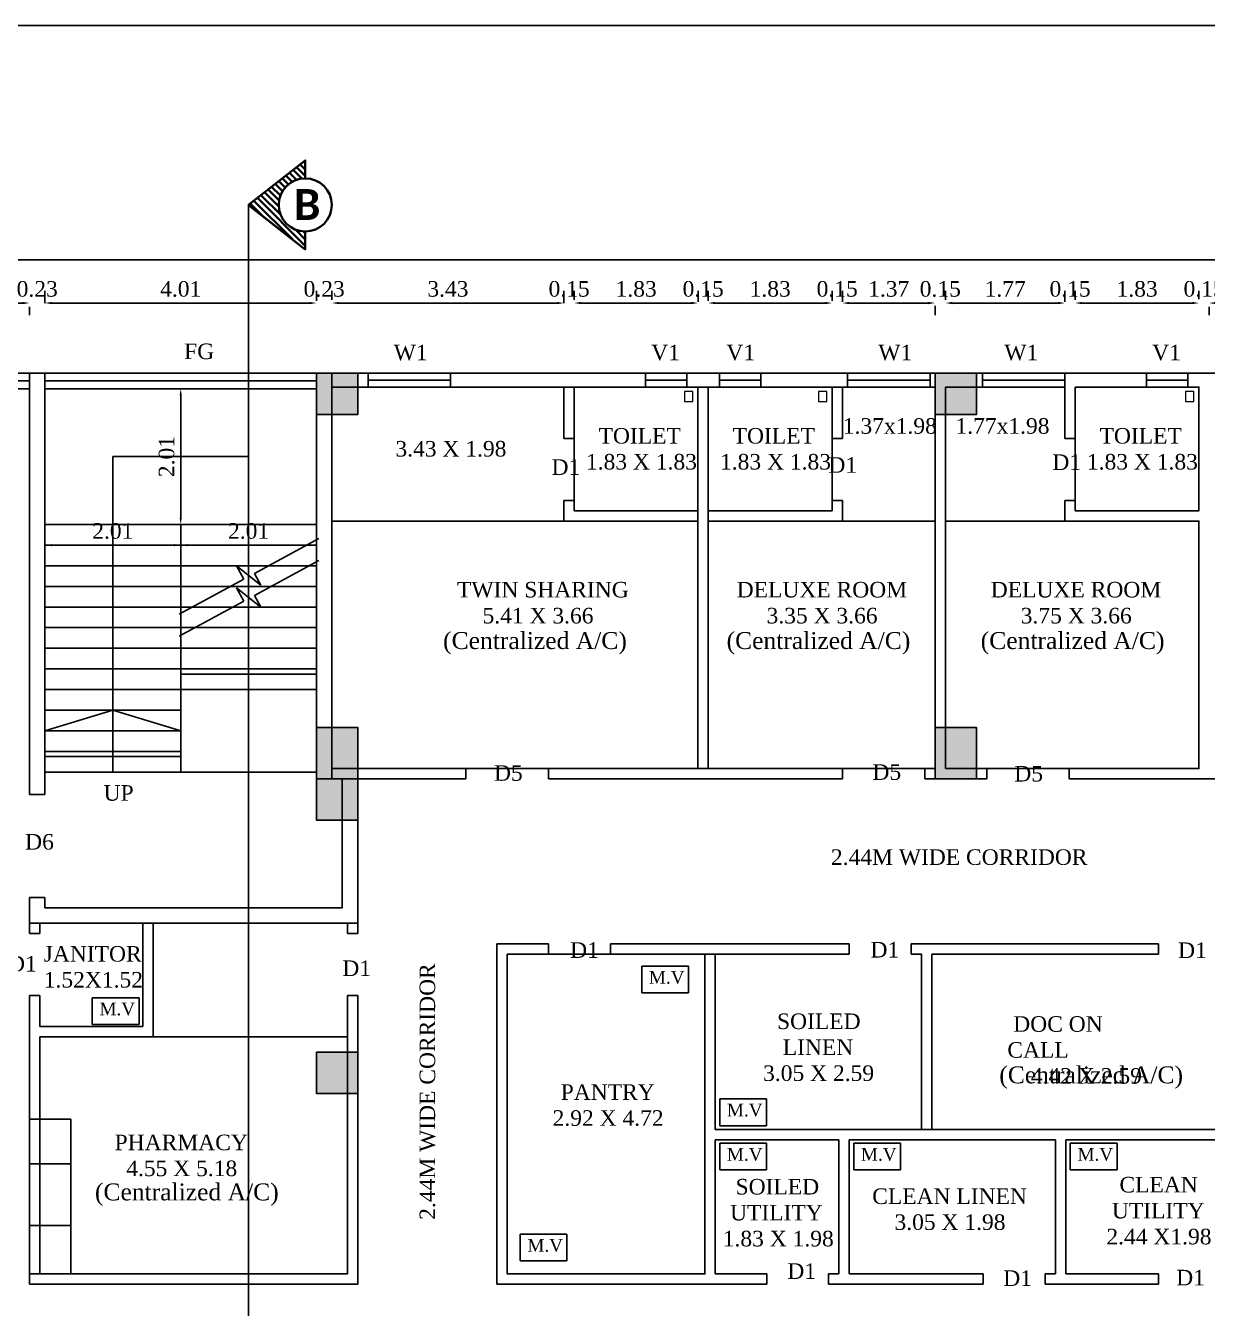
# Model space of a CAD drawing. Header units: metres. Extents: x 2754 to 3501, y 1112 to 1514.
# Drawn here: x 3151.1 to 3168.56, y 1423.37 to 1442.33 of the extents above; entities that cross this region are included whole.
import ezdxf
from ezdxf.enums import TextEntityAlignment as Align

# ---------------------------------------------------------------- set-up
doc = ezdxf.new("R2010")
doc.units = ezdxf.units.M
for name, pattern in [('ACAD_ISO10W100', [18, 12, -3, 0, -3]), ('CENTER2', [1.125, 0.75, -0.125, 0.125, -0.125]), ('CONTINULUS', [0]), ('Demolished', [4.8, 3.2, -1.6])]:
    doc.linetypes.add(name, pattern=pattern)
for name, color, linetype in [('01-BRICK WALL', 1, 'Continuous'), ('A-WNDW', 2, 'Continuous'), ('AR -DOOR', 2, 'Continuous'), ('AR-COLHATCH', 2, 'Continuous'), ('AR-COLUMN', 2, 'Continuous'), ('AR-GRID', 2, 'ACAD_ISO10W100'), ('AR-THIN', 8, 'Continuous'), ('AR-WALL', 7, 'Continuous'), ('BLK_1_FLR_2_AC_ROOM_10', 3, 'Continuous'), ('BLK_1_FLR_2_AC_ROOM_11', 3, 'Continuous'), ('BLK_1_FLR_2_AC_ROOM_12', 3, 'Continuous'), ('BLK_1_FLR_2_AC_ROOM_8', 3, 'Continuous'), ('BLK_1_FLR_2_AC_ROOM_9', 3, 'Continuous'), ('BLK_1_FLR_2_BLT_UP_AREA', 12, 'Continuous'), ('BLK_1_FLR_2_FIRESTAIR_1', 1, 'Continuous'), ('BLK_1_FLR_2_WATER_CLOSET', 223, 'Continuous')]:
    doc.layers.add(name, color=color, linetype=linetype)
doc.layers.add('BLK_1_FLR_2_WASH', color=55, linetype='Continuous', lineweight=5)
doc.layers.add('Wall', color=4, linetype='Continuous', lineweight=35)
doc.styles.add('ANAND', font='times.ttf')
doc.styles.add('MtXpl_Calibri', font='calibrib.ttf')
doc.dimstyles.new('V1', dxfattribs={"dimtxt": 0.23, "dimasz": 0.1, "dimexe": 0.18, "dimexo": 0.0625, "dimgap": 0.09, "dimtad": 1, "dimzin": 0, "dimdsep": 46, "dimtxsty": 'ANAND', "dimcen": 0.09, "dimadec": 0, "dimazin": 0, "dimtfac": 1, "dimtix": 1, "dimtofl": 0, "dimtmove": 2, "dimatfit": 0, "dimfxl": 0, "dimtolj": 1, "dimtzin": 0, "dimarcsym": 0})

# ---------------------------------------------------------------- blocks, each defined once
blk = doc.blocks.new('cOLUMN')
at = {"layer": 'AR-COLHATCH'}
h = blk.add_hatch(color=256, dxfattribs=at)
h.dxf.hatch_style = 1
h.paths.add_polyline_path([(24, 24), (0, 24), (0, 0), (24, 0)])
at = {"layer": 'AR-COLUMN'}
blk.add_lwpolyline([(0, 24), (24, 24), (24, 0), (0, 0)], close=True, dxfattribs=at)
blk = doc.blocks.new('Ground Floor')
at = {"layer": 'AR-COLHATCH'}
h = blk.add_hatch(color=256, dxfattribs=at)
h.dxf.hatch_style = 1
h.paths.add_polyline_path([(2232, 675.48), (2256, 675.48), (2256, 699.48), (2232, 699.48)])
h = blk.add_hatch(color=256, dxfattribs=at)
h.dxf.hatch_style = 1
h.paths.add_polyline_path([(1896, 493.48), (1872, 493.48), (1872, 439.48), (1896, 439.48)])
h = blk.add_hatch(color=256, dxfattribs=at)
h.dxf.hatch_style = 1
h.paths.add_polyline_path([(2256, 493.48), (2232, 493.48), (2232, 463.48), (2256, 463.48)])
at = {"layer": 'AR-COLUMN'}
for points in [[(2232, 699.48), (2256, 699.48), (2256, 675.48), (2232, 675.48)], [(1872, 493.48), (1896, 493.48), (1896, 439.48), (1872, 439.48)], [(2232, 493.48), (2256, 493.48), (2256, 463.48), (2232, 463.48)]]:
    blk.add_lwpolyline(points, close=True, dxfattribs=at)
for p in [(1872, 675.48), (1872, 280.48)]:
    blk.add_blockref('cOLUMN', p, dxfattribs=at)
blk = doc.blocks.new('*D492')
at = {"color": 0, "lineweight": -2}
for p, q in [((3151.384, 1434.714), (3151.384, 1434.831)), ((3153.391, 1434.714), (3153.391, 1434.831)), ((3153.291, 1434.651), (3151.484, 1434.651))]:
    blk.add_line(p, q, dxfattribs=at)
at = {"color": 0}
for points in [[(3151.484, 1434.668), (3151.484, 1434.635), (3151.384, 1434.651)], [(3153.291, 1434.668), (3153.291, 1434.635), (3153.391, 1434.651)]]:
    blk.add_solid(points, dxfattribs=at)
at = {"layer": 'Defpoints', "color": 0}
for p in [(3151.384, 1434.651), (3151.384, 1434.651), (3153.391, 1434.651)]:
    blk.add_point(p, dxfattribs=at)
at = {"color": 0, "insert": (3152.387, 1434.859), "char_height": 0.23, "attachment_point": 5, "style": 'ANAND'}
blk.add_mtext('\\A1;2.01', dxfattribs=at)
blk = doc.blocks.new('*D493')
at = {"color": 0, "lineweight": -2}
for p, q in [((3153.391, 1434.714), (3153.391, 1434.831)), ((3155.397, 1434.714), (3155.397, 1434.831)), ((3153.491, 1434.651), (3155.297, 1434.651))]:
    blk.add_line(p, q, dxfattribs=at)
at = {"color": 0}
for points in [[(3153.491, 1434.668), (3153.491, 1434.635), (3153.391, 1434.651)], [(3155.297, 1434.668), (3155.297, 1434.635), (3155.397, 1434.651)]]:
    blk.add_solid(points, dxfattribs=at)
at = {"layer": 'Defpoints', "color": 0}
for p in [(3153.391, 1434.651), (3155.397, 1434.651), (3155.397, 1434.651)]:
    blk.add_point(p, dxfattribs=at)
at = {"color": 0, "insert": (3154.394, 1434.859), "char_height": 0.23, "attachment_point": 5, "style": 'ANAND'}
blk.add_mtext('\\A1;2.01', dxfattribs=at)
blk = doc.blocks.new('*D494')
at = {"color": 0, "lineweight": -2}
for p, q in [((3153.453, 1436.963), (3153.571, 1436.963)), ((3153.391, 1435.056), (3153.391, 1436.863)), ((3153.453, 1434.956), (3153.571, 1434.956))]:
    blk.add_line(p, q, dxfattribs=at)
at = {"color": 0}
for points in [[(3153.374, 1436.863), (3153.407, 1436.863), (3153.391, 1436.963)], [(3153.374, 1435.056), (3153.407, 1435.056), (3153.391, 1434.956)]]:
    blk.add_solid(points, dxfattribs=at)
at = {"layer": 'Defpoints', "color": 0}
for p in [(3153.391, 1436.963), (3153.391, 1436.963), (3153.391, 1434.956)]:
    blk.add_point(p, dxfattribs=at)
at = {"color": 0, "insert": (3153.183, 1435.96), "char_height": 0.23, "attachment_point": 5, "rotation": 90, "style": 'ANAND'}
blk.add_mtext('\\A1;2.01', dxfattribs=at)
blk = doc.blocks.new('*D358')
at = {"color": 0, "lineweight": -2}
for p, q in [((3148.717, 1438.268), (3148.717, 1438.409)), ((3148.817, 1438.229), (3151.055, 1438.229)), ((3151.155, 1438.174), (3151.155, 1438.049))]:
    blk.add_line(p, q, dxfattribs=at)
at = {"color": 0}
for points in [[(3148.817, 1438.246), (3148.817, 1438.212), (3148.717, 1438.229)], [(3151.055, 1438.246), (3151.055, 1438.212), (3151.155, 1438.229)]]:
    blk.add_solid(points, dxfattribs=at)
at = {"layer": 'Defpoints', "color": 0}
for p in [(3151.155, 1438.237), (3148.717, 1438.205), (3151.155, 1438.229)]:
    blk.add_point(p, dxfattribs=at)
at = {"color": 0, "insert": (3149.936, 1438.436), "char_height": 0.23, "attachment_point": 5, "style": 'ANAND'}
blk.add_mtext('\\A1;2.44', dxfattribs=at)
blk = doc.blocks.new('*D359')
at = {"color": 0, "lineweight": -2}
for p, q in [((3151.384, 1438.229), (3151.384, 1438.409)), ((3151.055, 1438.229), (3150.955, 1438.229)), ((3151.155, 1438.174), (3151.155, 1438.049)), ((3151.484, 1438.229), (3151.584, 1438.229))]:
    blk.add_line(p, q, dxfattribs=at)
at = {"color": 0}
for points in [[(3151.055, 1438.246), (3151.055, 1438.212), (3151.155, 1438.229)], [(3151.484, 1438.246), (3151.484, 1438.212), (3151.384, 1438.229)]]:
    blk.add_solid(points, dxfattribs=at)
at = {"layer": 'Defpoints', "color": 0}
for p in [(3151.155, 1438.237), (3151.384, 1438.229), (3151.384, 1438.166)]:
    blk.add_point(p, dxfattribs=at)
at = {"color": 0, "insert": (3151.27, 1438.436), "char_height": 0.23, "attachment_point": 5, "style": 'ANAND'}
blk.add_mtext('\\A1;0.23', dxfattribs=at)
blk = doc.blocks.new('*D360')
at = {"color": 0, "lineweight": -2}
for p, q in [((3151.384, 1438.229), (3151.384, 1438.409)), ((3155.397, 1438.263), (3155.397, 1438.409)), ((3151.484, 1438.229), (3155.297, 1438.229))]:
    blk.add_line(p, q, dxfattribs=at)
at = {"color": 0}
for points in [[(3151.484, 1438.246), (3151.484, 1438.212), (3151.384, 1438.229)], [(3155.297, 1438.246), (3155.297, 1438.212), (3155.397, 1438.229)]]:
    blk.add_solid(points, dxfattribs=at)
at = {"layer": 'Defpoints', "color": 0}
for p in [(3151.384, 1438.166), (3155.397, 1438.229), (3155.397, 1438.201)]:
    blk.add_point(p, dxfattribs=at)
at = {"color": 0, "insert": (3153.391, 1438.436), "char_height": 0.23, "attachment_point": 5, "style": 'ANAND'}
blk.add_mtext('\\A1;4.01', dxfattribs=at)
blk = doc.blocks.new('*D361')
at = {"color": 0, "lineweight": -2}
for p, q in [((3155.397, 1438.263), (3155.397, 1438.409)), ((3155.626, 1438.276), (3155.626, 1438.409)), ((3155.297, 1438.229), (3155.197, 1438.229)), ((3155.726, 1438.229), (3155.826, 1438.229))]:
    blk.add_line(p, q, dxfattribs=at)
at = {"color": 0}
for points in [[(3155.297, 1438.246), (3155.297, 1438.212), (3155.397, 1438.229)], [(3155.726, 1438.246), (3155.726, 1438.212), (3155.626, 1438.229)]]:
    blk.add_solid(points, dxfattribs=at)
at = {"layer": 'Defpoints', "color": 0}
for p in [(3155.397, 1438.201), (3155.626, 1438.229), (3155.626, 1438.213)]:
    blk.add_point(p, dxfattribs=at)
at = {"color": 0, "insert": (3155.511, 1438.436), "char_height": 0.23, "attachment_point": 5, "style": 'ANAND'}
blk.add_mtext('\\A1;0.23', dxfattribs=at)
blk = doc.blocks.new('*D362')
at = {"color": 0, "lineweight": -2}
for p, q in [((3155.626, 1438.276), (3155.626, 1438.409)), ((3159.055, 1438.229), (3159.055, 1438.409)), ((3155.726, 1438.229), (3158.955, 1438.229))]:
    blk.add_line(p, q, dxfattribs=at)
at = {"color": 0}
for points in [[(3155.726, 1438.246), (3155.726, 1438.212), (3155.626, 1438.229)], [(3158.955, 1438.246), (3158.955, 1438.212), (3159.055, 1438.229)]]:
    blk.add_solid(points, dxfattribs=at)
at = {"layer": 'Defpoints', "color": 0}
for p in [(3155.626, 1438.213), (3159.055, 1438.229), (3159.055, 1438.166)]:
    blk.add_point(p, dxfattribs=at)
at = {"color": 0, "insert": (3157.34, 1438.436), "char_height": 0.23, "attachment_point": 5, "style": 'ANAND'}
blk.add_mtext('\\A1;3.43', dxfattribs=at)
blk = doc.blocks.new('*D363')
at = {"color": 0, "lineweight": -2}
for p, q in [((3159.055, 1438.229), (3159.055, 1438.409)), ((3159.207, 1438.275), (3159.207, 1438.409)), ((3158.955, 1438.229), (3158.855, 1438.229)), ((3159.307, 1438.229), (3159.407, 1438.229))]:
    blk.add_line(p, q, dxfattribs=at)
at = {"color": 0}
for points in [[(3158.955, 1438.246), (3158.955, 1438.212), (3159.055, 1438.229)], [(3159.307, 1438.246), (3159.307, 1438.212), (3159.207, 1438.229)]]:
    blk.add_solid(points, dxfattribs=at)
at = {"layer": 'Defpoints', "color": 0}
for p in [(3159.055, 1438.166), (3159.207, 1438.229), (3159.207, 1438.212)]:
    blk.add_point(p, dxfattribs=at)
at = {"color": 0, "insert": (3159.131, 1438.436), "char_height": 0.23, "attachment_point": 5, "style": 'ANAND'}
blk.add_mtext('\\A1;0.15', dxfattribs=at)
blk = doc.blocks.new('*D364')
at = {"color": 0, "lineweight": -2}
for p, q in [((3159.207, 1438.275), (3159.207, 1438.409)), ((3161.036, 1438.249), (3161.036, 1438.409)), ((3159.307, 1438.229), (3160.936, 1438.229))]:
    blk.add_line(p, q, dxfattribs=at)
at = {"color": 0}
for points in [[(3159.307, 1438.246), (3159.307, 1438.212), (3159.207, 1438.229)], [(3160.936, 1438.246), (3160.936, 1438.212), (3161.036, 1438.229)]]:
    blk.add_solid(points, dxfattribs=at)
at = {"layer": 'Defpoints', "color": 0}
for p in [(3159.207, 1438.212), (3161.036, 1438.229), (3161.036, 1438.187)]:
    blk.add_point(p, dxfattribs=at)
at = {"color": 0, "insert": (3160.122, 1438.436), "char_height": 0.23, "attachment_point": 5, "style": 'ANAND'}
blk.add_mtext('\\A1;1.83', dxfattribs=at)
blk = doc.blocks.new('*D365')
at = {"color": 0, "lineweight": -2}
for p, q in [((3161.036, 1438.249), (3161.036, 1438.409)), ((3161.188, 1438.262), (3161.188, 1438.409)), ((3160.936, 1438.229), (3160.836, 1438.229)), ((3161.288, 1438.229), (3161.388, 1438.229))]:
    blk.add_line(p, q, dxfattribs=at)
at = {"color": 0}
for points in [[(3160.936, 1438.246), (3160.936, 1438.212), (3161.036, 1438.229)], [(3161.288, 1438.246), (3161.288, 1438.212), (3161.188, 1438.229)]]:
    blk.add_solid(points, dxfattribs=at)
at = {"layer": 'Defpoints', "color": 0}
for p in [(3161.036, 1438.187), (3161.188, 1438.229), (3161.188, 1438.199)]:
    blk.add_point(p, dxfattribs=at)
at = {"color": 0, "insert": (3161.112, 1438.436), "char_height": 0.23, "attachment_point": 5, "style": 'ANAND'}
blk.add_mtext('\\A1;0.15', dxfattribs=at)
blk = doc.blocks.new('*D366')
at = {"color": 0, "lineweight": -2}
for p, q in [((3161.188, 1438.262), (3161.188, 1438.409)), ((3163.017, 1438.262), (3163.017, 1438.409)), ((3161.288, 1438.229), (3162.917, 1438.229))]:
    blk.add_line(p, q, dxfattribs=at)
at = {"color": 0}
for points in [[(3161.288, 1438.246), (3161.288, 1438.212), (3161.188, 1438.229)], [(3162.917, 1438.246), (3162.917, 1438.212), (3163.017, 1438.229)]]:
    blk.add_solid(points, dxfattribs=at)
at = {"layer": 'Defpoints', "color": 0}
for p in [(3161.188, 1438.199), (3163.017, 1438.229), (3163.017, 1438.199)]:
    blk.add_point(p, dxfattribs=at)
at = {"color": 0, "insert": (3162.103, 1438.436), "char_height": 0.23, "attachment_point": 5, "style": 'ANAND'}
blk.add_mtext('\\A1;1.83', dxfattribs=at)
blk = doc.blocks.new('*D367')
at = {"color": 0, "lineweight": -2}
for p, q in [((3163.017, 1438.262), (3163.017, 1438.409)), ((3163.17, 1438.249), (3163.17, 1438.409)), ((3162.917, 1438.229), (3162.817, 1438.229)), ((3163.27, 1438.229), (3163.37, 1438.229))]:
    blk.add_line(p, q, dxfattribs=at)
at = {"color": 0}
for points in [[(3162.917, 1438.246), (3162.917, 1438.212), (3163.017, 1438.229)], [(3163.27, 1438.246), (3163.27, 1438.212), (3163.17, 1438.229)]]:
    blk.add_solid(points, dxfattribs=at)
at = {"layer": 'Defpoints', "color": 0}
for p in [(3163.017, 1438.199), (3163.17, 1438.229), (3163.17, 1438.187)]:
    blk.add_point(p, dxfattribs=at)
at = {"color": 0, "insert": (3163.093, 1438.436), "char_height": 0.23, "attachment_point": 5, "style": 'ANAND'}
blk.add_mtext('\\A1;0.15', dxfattribs=at)
blk = doc.blocks.new('*D368')
at = {"color": 0, "lineweight": -2}
for p, q in [((3163.17, 1438.249), (3163.17, 1438.409)), ((3163.27, 1438.229), (3164.441, 1438.229)), ((3164.541, 1438.187), (3164.541, 1438.049))]:
    blk.add_line(p, q, dxfattribs=at)
at = {"color": 0}
for points in [[(3163.27, 1438.246), (3163.27, 1438.212), (3163.17, 1438.229)], [(3164.441, 1438.246), (3164.441, 1438.212), (3164.541, 1438.229)]]:
    blk.add_solid(points, dxfattribs=at)
at = {"layer": 'Defpoints', "color": 0}
for p in [(3164.541, 1438.25), (3163.17, 1438.187), (3164.541, 1438.229)]:
    blk.add_point(p, dxfattribs=at)
at = {"color": 0, "insert": (3163.855, 1438.436), "char_height": 0.23, "attachment_point": 5, "style": 'ANAND'}
blk.add_mtext('\\A1;1.37', dxfattribs=at)
blk = doc.blocks.new('*D369')
at = {"color": 0, "lineweight": -2}
for p, q in [((3164.694, 1438.275), (3164.694, 1438.409)), ((3164.441, 1438.229), (3164.341, 1438.229)), ((3164.541, 1438.187), (3164.541, 1438.049)), ((3164.794, 1438.229), (3164.894, 1438.229))]:
    blk.add_line(p, q, dxfattribs=at)
at = {"color": 0}
for points in [[(3164.441, 1438.246), (3164.441, 1438.212), (3164.541, 1438.229)], [(3164.794, 1438.246), (3164.794, 1438.212), (3164.694, 1438.229)]]:
    blk.add_solid(points, dxfattribs=at)
at = {"layer": 'Defpoints', "color": 0}
for p in [(3164.541, 1438.25), (3164.694, 1438.229), (3164.694, 1438.212)]:
    blk.add_point(p, dxfattribs=at)
at = {"color": 0, "insert": (3164.617, 1438.436), "char_height": 0.23, "attachment_point": 5, "style": 'ANAND'}
blk.add_mtext('\\A1;0.15', dxfattribs=at)
blk = doc.blocks.new('*D370')
at = {"color": 0, "lineweight": -2}
for p, q in [((3164.694, 1438.275), (3164.694, 1438.409)), ((3166.459, 1438.249), (3166.459, 1438.409)), ((3164.794, 1438.229), (3166.359, 1438.229))]:
    blk.add_line(p, q, dxfattribs=at)
at = {"color": 0}
for points in [[(3164.794, 1438.246), (3164.794, 1438.212), (3164.694, 1438.229)], [(3166.359, 1438.246), (3166.359, 1438.212), (3166.459, 1438.229)]]:
    blk.add_solid(points, dxfattribs=at)
at = {"layer": 'Defpoints', "color": 0}
for p in [(3164.694, 1438.212), (3166.459, 1438.229), (3166.459, 1438.187)]:
    blk.add_point(p, dxfattribs=at)
at = {"color": 0, "insert": (3165.576, 1438.436), "char_height": 0.23, "attachment_point": 5, "style": 'ANAND'}
blk.add_mtext('\\A1;1.77', dxfattribs=at)
blk = doc.blocks.new('*D371')
at = {"color": 0, "lineweight": -2}
for p, q in [((3166.459, 1438.249), (3166.459, 1438.409)), ((3166.611, 1438.275), (3166.611, 1438.409)), ((3166.359, 1438.229), (3166.259, 1438.229)), ((3166.711, 1438.229), (3166.811, 1438.229))]:
    blk.add_line(p, q, dxfattribs=at)
at = {"color": 0}
for points in [[(3166.359, 1438.246), (3166.359, 1438.212), (3166.459, 1438.229)], [(3166.711, 1438.246), (3166.711, 1438.212), (3166.611, 1438.229)]]:
    blk.add_solid(points, dxfattribs=at)
at = {"layer": 'Defpoints', "color": 0}
for p in [(3166.459, 1438.187), (3166.611, 1438.229), (3166.611, 1438.212)]:
    blk.add_point(p, dxfattribs=at)
at = {"color": 0, "insert": (3166.535, 1438.436), "char_height": 0.23, "attachment_point": 5, "style": 'ANAND'}
blk.add_mtext('\\A1;0.15', dxfattribs=at)
blk = doc.blocks.new('*D372')
at = {"color": 0, "lineweight": -2}
for p, q in [((3166.611, 1438.275), (3166.611, 1438.409)), ((3168.44, 1438.287), (3168.44, 1438.409)), ((3166.711, 1438.229), (3168.34, 1438.229))]:
    blk.add_line(p, q, dxfattribs=at)
at = {"color": 0}
for points in [[(3166.711, 1438.246), (3166.711, 1438.212), (3166.611, 1438.229)], [(3168.34, 1438.246), (3168.34, 1438.212), (3168.44, 1438.229)]]:
    blk.add_solid(points, dxfattribs=at)
at = {"layer": 'Defpoints', "color": 0}
for p in [(3166.611, 1438.212), (3168.44, 1438.229), (3168.44, 1438.225)]:
    blk.add_point(p, dxfattribs=at)
at = {"color": 0, "insert": (3167.526, 1438.436), "char_height": 0.23, "attachment_point": 5, "style": 'ANAND'}
blk.add_mtext('\\A1;1.83', dxfattribs=at)
blk = doc.blocks.new('*D373')
at = {"color": 0, "lineweight": -2}
for p, q in [((3168.44, 1438.287), (3168.44, 1438.409)), ((3168.34, 1438.229), (3168.24, 1438.229)), ((3168.592, 1438.174), (3168.592, 1438.049)), ((3168.692, 1438.229), (3168.792, 1438.229))]:
    blk.add_line(p, q, dxfattribs=at)
at = {"color": 0}
for points in [[(3168.34, 1438.246), (3168.34, 1438.212), (3168.44, 1438.229)], [(3168.692, 1438.246), (3168.692, 1438.212), (3168.592, 1438.229)]]:
    blk.add_solid(points, dxfattribs=at)
at = {"layer": 'Defpoints', "color": 0}
for p in [(3168.592, 1438.237), (3168.44, 1438.225), (3168.592, 1438.229)]:
    blk.add_point(p, dxfattribs=at)
at = {"color": 0, "insert": (3168.516, 1438.436), "char_height": 0.23, "attachment_point": 5, "style": 'ANAND'}
blk.add_mtext('\\A1;0.15', dxfattribs=at)
blk = doc.blocks.new('*D382')
at = {"color": 0, "lineweight": -2}
for p, q in [((3107.848, 1438.949), (3107.848, 1438.685)), ((3107.948, 1438.865), (3179.986, 1438.865)), ((3180.086, 1438.949), (3180.086, 1438.685))]:
    blk.add_line(p, q, dxfattribs=at)
at = {"color": 0}
for points in [[(3107.948, 1438.882), (3107.948, 1438.849), (3107.848, 1438.865)], [(3179.986, 1438.882), (3179.986, 1438.849), (3180.086, 1438.865)]]:
    blk.add_solid(points, dxfattribs=at)
at = {"layer": 'Defpoints', "color": 0}
for p in [(3107.848, 1439.012), (3180.086, 1439.012), (3180.086, 1438.865)]:
    blk.add_point(p, dxfattribs=at)
at = {"color": 0, "insert": (3143.967, 1439.073), "char_height": 0.23, "attachment_point": 5, "style": 'ANAND'}
blk.add_mtext('\\A1;72.24', dxfattribs=at)

msp = doc.modelspace()

# ---------------------------------------------------------------- hatches: boundary and pattern name
at = {"layer": 'Wall', "linetype": 'CONTINULUS'}
h = msp.add_hatch(dxfattribs=at)
h.set_pattern_fill('ANSI31', color=256, scale=0.531441, angle=270)
h.set_pattern_definition([(315, (-5581.1867, 11421.128266), (0.04697319186, 0.04697319186), [])])
h.paths.add_polyline_path([(3155.23222, 1439.02118), (3155.23222, 1439.2869, -1), (3155.23222, 1440.07084), (3155.23222, 1440.33657), (3154.39384, 1439.68045)])

# ---------------------------------------------------------------- linework, layer by layer
at = {"linetype": 'CENTER2', "ltscale": 25}
msp.add_line((3154.39384, 1439.67729, 0), (3154.39384, 1412.65546, 0), dxfattribs=at)
at = {"color": 7, "elevation": 0}
for points in [[(3102.4077, 1442.32783), (3185.43919, 1442.32783), (3185.43919, 1375.32406), (3102.4077, 1375.32406)], [(3151.15534, 1426.16785), (3151.76494, 1426.16785), (3151.76494, 1423.88185), (3151.15534, 1423.88185)]]:
    msp.add_lwpolyline(points, close=True, dxfattribs=at)
at = {"color": 6, "elevation": 0}
msp.add_lwpolyline([(3151.38394, 1436.96285), (3155.39714, 1436.96285), (3155.39714, 1431.29865), (3151.38394, 1431.29865)], close=True, dxfattribs=at)
at = {"color": 7, "linetype": 'Demolished', "elevation": 0}
for points in [[(3160.20433, 1428.42966), (3160.89493, 1428.42966), (3160.89493, 1428.03451), (3160.20433, 1428.03451)], [(3152.08364, 1427.96235), (3152.77424, 1427.96235), (3152.77424, 1427.56721), (3152.08364, 1427.56721)], [(3161.35713, 1426.46805), (3162.04773, 1426.46805), (3162.04773, 1426.07291), (3161.35713, 1426.07291)], [(3161.35713, 1425.81369), (3162.04773, 1425.81369), (3162.04773, 1425.41855), (3161.35713, 1425.41855)], [(3163.33833, 1425.81369), (3164.02893, 1425.81369), (3164.02893, 1425.41855), (3163.33833, 1425.41855)], [(3166.53873, 1425.81369), (3167.22933, 1425.81369), (3167.22933, 1425.41855), (3166.53873, 1425.41855)], [(3158.40809, 1424.46888), (3159.09869, 1424.46888), (3159.09869, 1424.07373), (3158.40809, 1424.07373)]]:
    msp.add_lwpolyline(points, close=True, dxfattribs=at)
at = {"layer": 'A-WNDW'}
for p, q in [((3160.87084, 1437.19145, 0), (3160.26124, 1437.19145, 0)), ((3161.35344, 1437.19145, 0), (3161.96304, 1437.19145, 0)), ((3168.27494, 1437.19145, 0), (3167.66534, 1437.19145, 0)), ((3160.26124, 1436.98825, 0), (3160.87084, 1436.98825, 0)), ((3161.96304, 1436.98825, 0), (3161.35344, 1436.98825, 0)), ((3167.66534, 1436.98825, 0), (3168.27494, 1436.98825, 0))]:
    msp.add_line(p, q, dxfattribs=at)
at = {"layer": 'AR -DOOR'}
for p, q in [((3151.15534, 1437.07715, 0), (3123.52014, 1437.07715, 0)), ((3151.38394, 1437.07715, 0), (3155.39714, 1437.07715, 0)), ((3156.15914, 1437.08985, 0), (3157.37834, 1437.08985, 0)), ((3160.87084, 1437.08985, 0), (3160.26124, 1437.08985, 0)), ((3161.35344, 1437.08985, 0), (3161.96304, 1437.08985, 0)), ((3164.46494, 1437.08985, 0), (3163.24574, 1437.08985, 0)), ((3166.45884, 1437.08985, 0), (3165.23964, 1437.08985, 0)), ((3168.27494, 1437.08985, 0), (3167.66534, 1437.08985, 0))]:
    msp.add_line(p, q, dxfattribs=at)
at = {"layer": 'AR-THIN'}
for p, q in [((3123.52014, 1437.19145, 0), (3151.15534, 1437.19145, 0)), ((3151.38394, 1437.19145, 0), (3155.62574, 1437.19145, 0)), ((3156.15914, 1437.19145, 0), (3157.37834, 1437.19145, 0)), ((3163.24574, 1437.19145, 0), (3164.46494, 1437.19145, 0)), ((3166.45884, 1437.19145, 0), (3165.23964, 1437.19145, 0)), ((3123.52014, 1436.96285, 0), (3151.15534, 1436.96285, 0)), ((3151.38394, 1436.96285, 0), (3155.39714, 1436.96285, 0)), ((3156.15914, 1436.98825, 0), (3157.37834, 1436.98825, 0)), ((3164.46494, 1436.98825, 0), (3163.24574, 1436.98825, 0)), ((3165.23964, 1436.98825, 0), (3166.45884, 1436.98825, 0)), ((3152.38724, 1431.29865, 0), (3152.38724, 1435.95955, 0)), ((3152.38724, 1435.95955, 0), (3154.39384, 1435.95955, 0)), ((3154.39384, 1435.95955, 0), (3154.39384, 1432.51785, 0)), ((3155.43224, 1434.74936, 0), (3154.48008, 1434.2327, 0)), ((3154.57261, 1434.06219, 0), (3154.21508, 1434.34392, 0)), ((3154.21508, 1434.34392, 0), (3154.32197, 1434.14691, 0)), ((3155.43224, 1434.42433, 0), (3154.48008, 1433.90768, 0)), ((3154.32197, 1434.14691, 0), (3153.36982, 1433.63026, 0)), ((3154.48008, 1434.2327, 0), (3154.57261, 1434.06219, 0)), ((3154.57261, 1433.73716, 0), (3154.21508, 1434.01889, 0)), ((3154.21508, 1434.01889, 0), (3154.32197, 1433.82189, 0)), ((3154.48008, 1433.90768, 0), (3154.57261, 1433.73716, 0)), ((3154.32197, 1433.82189, 0), (3153.36982, 1433.30523, 0)), ((3151.38394, 1431.90825, 0), (3152.38724, 1432.21305, 0)), ((3152.38724, 1432.21305, 0), (3153.39054, 1431.90825, 0)), ((3151.15534, 1425.51126, 0), (3151.76494, 1425.51126, 0)), ((3151.15534, 1424.59686, 0), (3151.76494, 1424.59686, 0))]:
    msp.add_line(p, q, dxfattribs=at)
at = {"layer": 'AR-WALL'}
for p, q in [((3151.15534, 1436.96285, 0), (3151.15534, 1437.19145, 0)), ((3151.38394, 1437.19145, 0), (3151.15534, 1437.19145, 0)), ((3151.38394, 1436.96285, 0), (3151.38394, 1437.19145, 0)), ((3155.62574, 1437.19145, 0), (3155.62574, 1431.19705, 0)), ((3155.62574, 1437.19145, 0), (3156.15914, 1437.19145, 0)), ((3156.15914, 1436.98825, 0), (3156.15914, 1437.19145, 0)), ((3157.37834, 1437.19145, 0), (3163.24574, 1437.19145, 0)), ((3157.37834, 1436.98825, 0), (3157.37834, 1437.19145, 0)), ((3160.26124, 1436.98825, 0), (3160.26124, 1437.19145, 0)), ((3160.87084, 1437.19145, 0), (3161.35344, 1437.19145, 0)), ((3160.87084, 1436.98825, 0), (3160.87084, 1437.19145, 0)), ((3161.35344, 1436.98825, 0), (3161.35344, 1437.19145, 0)), ((3161.96304, 1436.98825, 0), (3161.96304, 1437.19145, 0)), ((3163.24574, 1436.98825, 0), (3163.24574, 1437.19145, 0)), ((3164.46494, 1436.98825, 0), (3164.46494, 1437.19145, 0)), ((3164.46494, 1437.19145, 0), (3165.23964, 1437.19145, 0)), ((3165.23964, 1436.98825, 0), (3165.23964, 1437.19145, 0)), ((3166.45884, 1437.19145, 0), (3167.66534, 1437.19145, 0)), ((3166.45884, 1436.98825, 0), (3166.45884, 1437.19145, 0)), ((3167.66534, 1436.98825, 0), (3167.66534, 1437.19145, 0)), ((3168.27494, 1437.19145, 0), (3168.75754, 1437.19145, 0)), ((3168.27494, 1436.98825, 0), (3168.27494, 1437.19145, 0)), ((3151.15534, 1436.96285, 0), (3151.15534, 1430.96845, 0)), ((3151.38394, 1436.96285, 0), (3151.38394, 1430.96845, 0)), ((3155.39714, 1436.96285, 0), (3155.39714, 1431.19705, 0)), ((3155.62574, 1431.19705, 0), (3155.62574, 1436.98825, 0)), ((3155.62574, 1436.98825, 0), (3156.15914, 1436.98825, 0)), ((3157.37834, 1436.98825, 0), (3163.24574, 1436.98825, 0)), ((3161.03594, 1436.98825, 0), (3160.87084, 1436.98825, 0)), ((3161.35344, 1436.98825, 0), (3161.18834, 1436.98825, 0)), ((3164.54114, 1436.98825, 0), (3164.46494, 1436.98825, 0)), ((3165.23964, 1436.98825, 0), (3164.69354, 1436.98825, 0)), ((3167.66534, 1436.98825, 0), (3166.61124, 1436.98825, 0)), ((3168.44004, 1436.98825, 0), (3168.27494, 1436.98825, 0)), ((3159.05474, 1436.22625, 0), (3159.20714, 1436.22625, 0)), ((3163.16954, 1436.22625, 0), (3163.01714, 1436.22625, 0)), ((3166.61124, 1436.22625, 0), (3166.45884, 1436.22625, 0)), ((3159.05474, 1435.31185, 0), (3159.20714, 1435.31185, 0)), ((3163.16954, 1435.31185, 0), (3163.01714, 1435.31185, 0)), ((3166.61124, 1435.31185, 0), (3166.45884, 1435.31185, 0)), ((3159.20714, 1435.15945, 0), (3161.03594, 1435.15945, 0)), ((3163.01714, 1435.15945, 0), (3161.18834, 1435.15945, 0)), ((3168.44004, 1435.15945, 0), (3166.61124, 1435.15945, 0)), ((3159.05474, 1435.00705, 0), (3161.03594, 1435.00705, 0)), ((3163.16954, 1435.00705, 0), (3161.18834, 1435.00705, 0)), ((3168.44004, 1435.00705, 0), (3166.45884, 1435.00705, 0)), ((3155.62574, 1431.34945, 0), (3157.60694, 1431.34945, 0)), ((3157.60694, 1431.19705, 0), (3157.60694, 1431.34945, 0)), ((3158.82614, 1431.34945, 0), (3163.16954, 1431.34945, 0)), ((3158.82614, 1431.34945, 0), (3158.82614, 1431.19705, 0)), ((3163.16954, 1431.19705, 0), (3163.16954, 1431.34945, 0)), ((3164.38874, 1431.34945, 0), (3164.54114, 1431.34945, 0)), ((3164.38874, 1431.19705, 0), (3164.38874, 1431.34945, 0)), ((3164.69354, 1431.34945, 0), (3165.30314, 1431.34945, 0)), ((3165.30314, 1431.19705, 0), (3165.30314, 1431.34945, 0)), ((3166.52234, 1431.19705, 0), (3166.52234, 1431.34945, 0)), ((3166.52234, 1431.34945, 0), (3168.44004, 1431.34945, 0)), ((3155.39714, 1431.19705, 0), (3157.60694, 1431.19705, 0)), ((3155.77814, 1431.19705, 0), (3155.77814, 1429.29205, 0)), ((3156.00674, 1431.19705, 0), (3156.00674, 1429.06345, 0)), ((3158.82614, 1431.19705, 0), (3163.16954, 1431.19705, 0)), ((3164.38874, 1431.19705, 0), (3165.30314, 1431.19705, 0)), ((3166.52234, 1431.19705, 0), (3170.51014, 1431.19705, 0)), ((3151.15534, 1430.96845, 0), (3151.38394, 1430.96845, 0)), ((3151.15534, 1429.44445, 0), (3151.15534, 1429.06345, 0)), ((3151.15534, 1429.44445, 0), (3151.38394, 1429.44445, 0)), ((3151.38394, 1429.44445, 0), (3151.38394, 1429.29205, 0)), ((3151.38394, 1429.29205, 0), (3155.77814, 1429.29205, 0)), ((3151.15534, 1428.91105, 0), (3151.15534, 1429.06345, 0)), ((3151.15534, 1429.06345, 0), (3156.00674, 1429.06345, 0)), ((3151.30774, 1428.91105, 0), (3151.30774, 1429.06345, 0)), ((3152.83174, 1427.53945, 0), (3152.83174, 1429.06345, 0)), ((3152.98414, 1427.38705, 0), (3152.98414, 1429.06345, 0)), ((3155.85434, 1428.91105, 0), (3155.85434, 1429.06345, 0)), ((3156.00674, 1428.91105, 0), (3156.00674, 1429.06345, 0)), ((3151.15534, 1428.91105, 0), (3151.30774, 1428.91105, 0)), ((3155.85434, 1428.91105, 0), (3156.00674, 1428.91105, 0)), ((3158.06414, 1428.75865, 0), (3158.82614, 1428.75865, 0)), ((3158.06414, 1428.75865, 0), (3158.06414, 1423.72945, 0)), ((3158.82614, 1428.75865, 0), (3158.82614, 1428.60625, 0)), ((3159.74054, 1428.75865, 0), (3163.27114, 1428.75865, 0)), ((3159.74054, 1428.75865, 0), (3159.74054, 1428.60625, 0)), ((3163.27114, 1428.75865, 0), (3163.27114, 1428.60625, 0)), ((3164.18554, 1428.75865, 0), (3164.18554, 1428.60625, 0)), ((3164.18554, 1428.75865, 0), (3167.84314, 1428.75865, 0)), ((3167.84314, 1428.75865, 0), (3167.84314, 1428.60625, 0)), ((3158.21654, 1428.60625, 0), (3158.82614, 1428.60625, 0)), ((3158.21654, 1428.60625, 0), (3158.21654, 1423.88185, 0)), ((3159.74054, 1428.60625, 0), (3163.27114, 1428.60625, 0)), ((3161.13754, 1428.60625, 0), (3161.13754, 1423.88185, 0)), ((3161.28994, 1428.60625, 0), (3161.28994, 1426.01545, 0)), ((3164.18554, 1428.60625, 0), (3164.33794, 1428.60625, 0)), ((3164.33794, 1428.60625, 0), (3164.33794, 1426.01545, 0)), ((3164.49034, 1428.60625, 0), (3164.49034, 1426.01545, 0)), ((3164.49034, 1428.60625, 0), (3167.84314, 1428.60625, 0)), ((3151.15534, 1426.16785, 0), (3151.15534, 1427.99665, 0)), ((3151.15534, 1427.99665, 0), (3151.30774, 1427.99665, 0)), ((3151.30774, 1427.53945, 0), (3151.30774, 1427.99665, 0)), ((3155.85434, 1423.88185, 0), (3155.85434, 1427.99665, 0)), ((3156.00674, 1427.99665, 0), (3155.85434, 1427.99665, 0)), ((3156.00674, 1423.72945, 0), (3156.00674, 1427.99665, 0)), ((3152.83174, 1427.53945, 0), (3151.30774, 1427.53945, 0)), ((3152.98414, 1427.38705, 0), (3151.30774, 1427.38705, 0)), ((3151.30774, 1426.16785, 0), (3151.30774, 1427.38705, 0)), ((3151.15534, 1426.16785, 0), (3151.30774, 1426.16785, 0)), ((3161.28994, 1426.01545, 0), (3168.90994, 1426.01545, 0)), ((3161.28994, 1425.86305, 0), (3161.28994, 1423.88185, 0)), ((3161.28994, 1425.86305, 0), (3163.11874, 1425.86305, 0)), ((3163.11874, 1425.86305, 0), (3163.11874, 1423.88185, 0)), ((3163.27114, 1425.86305, 0), (3163.27114, 1423.88185, 0)), ((3163.27114, 1425.86305, 0), (3166.31914, 1425.86305, 0)), ((3166.31914, 1425.86305, 0), (3166.31914, 1423.88185, 0)), ((3166.47154, 1425.86305, 0), (3166.47154, 1423.88185, 0)), ((3166.47154, 1425.86305, 0), (3168.90994, 1425.86305, 0)), ((3155.85434, 1423.88185, 0), (3151.15534, 1423.88185, 0)), ((3151.15534, 1423.72945, 0), (3151.15534, 1423.88185, 0)), ((3158.21654, 1423.88185, 0), (3161.13754, 1423.88185, 0)), ((3161.28994, 1423.88185, 0), (3162.05194, 1423.88185, 0)), ((3162.05194, 1423.88185, 0), (3162.05194, 1423.72945, 0)), ((3162.96634, 1423.88185, 0), (3162.96634, 1423.72945, 0)), ((3162.96634, 1423.88185, 0), (3163.11874, 1423.88185, 0)), ((3163.27114, 1423.88185, 0), (3165.25234, 1423.88185, 0)), ((3165.25234, 1423.88185, 0), (3165.25234, 1423.72945, 0)), ((3166.16674, 1423.88185, 0), (3166.16674, 1423.72945, 0)), ((3166.16674, 1423.88185, 0), (3166.31914, 1423.88185, 0)), ((3166.47154, 1423.88185, 0), (3167.84314, 1423.88185, 0)), ((3167.84314, 1423.88185, 0), (3167.84314, 1423.72945, 0)), ((3156.00674, 1423.72945, 0), (3151.15534, 1423.72945, 0)), ((3158.06414, 1423.72945, 0), (3162.05194, 1423.72945, 0)), ((3162.96634, 1423.72945, 0), (3165.25234, 1423.72945, 0)), ((3166.16674, 1423.72945, 0), (3167.84314, 1423.72945, 0))]:
    msp.add_line(p, q, dxfattribs=at)
at = {"layer": 'AR-WALL', "ltscale": 7}
for p, q in [((3159.05474, 1436.22625, 0), (3159.05474, 1436.98825, 0)), ((3159.20714, 1436.22625, 0), (3159.20714, 1436.98825, 0)), ((3161.03594, 1431.34945, 0), (3161.03594, 1436.98825, 0)), ((3161.18834, 1431.34945, 0), (3161.18834, 1436.98825, 0)), ((3163.01714, 1436.22625, 0), (3163.01714, 1436.98825, 0)), ((3163.16954, 1436.22625, 0), (3163.16954, 1436.98825, 0)), ((3164.54114, 1431.34945, 0), (3164.54114, 1436.98825, 0)), ((3164.69354, 1431.34945, 0), (3164.69354, 1436.98825, 0)), ((3166.45884, 1436.22625, 0), (3166.45884, 1436.98825, 0)), ((3166.61124, 1436.22625, 0), (3166.61124, 1436.98825, 0)), ((3168.44004, 1435.15945, 0), (3168.44004, 1436.98825, 0)), ((3159.05474, 1435.00705, 0), (3159.05474, 1435.31185, 0)), ((3159.20714, 1435.15945, 0), (3159.20714, 1435.31185, 0)), ((3163.01714, 1435.15945, 0), (3163.01714, 1435.31185, 0)), ((3163.16954, 1435.00705, 0), (3163.16954, 1435.31185, 0)), ((3166.45884, 1435.00705, 0), (3166.45884, 1435.31185, 0)), ((3166.61124, 1435.15945, 0), (3166.61124, 1435.31185, 0)), ((3168.44004, 1431.34945, 0), (3168.44004, 1435.00705, 0))]:
    msp.add_line(p, q, dxfattribs=at)
at = {"layer": 'AR-WALL', "color": 1}
for p, q in [((3151.38394, 1434.95625, 0), (3153.39054, 1434.95625, 0)), ((3153.39054, 1434.95625, 0), (3153.39054, 1431.29865, 0)), ((3153.39054, 1434.95625, 0), (3155.39714, 1434.95625, 0)), ((3151.38394, 1434.65145, 0), (3153.39054, 1434.65145, 0)), ((3153.39054, 1434.65145, 0), (3155.39714, 1434.65145, 0)), ((3151.38394, 1434.34665, 0), (3153.39054, 1434.34665, 0)), ((3153.39054, 1434.34665, 0), (3155.39714, 1434.34665, 0)), ((3151.38394, 1434.04185, 0), (3153.39054, 1434.04185, 0)), ((3153.39054, 1434.04185, 0), (3155.39714, 1434.04185, 0)), ((3151.38394, 1433.73705, 0), (3153.39054, 1433.73705, 0)), ((3153.39054, 1433.73705, 0), (3155.39714, 1433.73705, 0)), ((3151.38394, 1433.43225, 0), (3153.39054, 1433.43225, 0)), ((3153.39054, 1433.43225, 0), (3155.39714, 1433.43225, 0)), ((3151.38394, 1433.12745, 0), (3153.39054, 1433.12745, 0)), ((3153.39054, 1433.12745, 0), (3155.39714, 1433.12745, 0)), ((3151.38394, 1432.82265, 0), (3153.39054, 1432.82265, 0)), ((3153.39054, 1432.82265, 0), (3155.39714, 1432.82265, 0)), ((3151.38394, 1432.51785, 0), (3153.39054, 1432.51785, 0)), ((3153.39054, 1432.51785, 0), (3155.39714, 1432.51785, 0)), ((3151.38394, 1432.21305, 0), (3153.39054, 1432.21305, 0)), ((3151.38394, 1431.90825, 0), (3153.39054, 1431.90825, 0)), ((3151.38394, 1431.60345, 0), (3153.39054, 1431.60345, 0)), ((3151.38394, 1431.29865, 0), (3153.39054, 1431.29865, 0))]:
    msp.add_line(p, q, dxfattribs=at)
at = {"layer": 'BLK_1_FLR_2_AC_ROOM_10', "color": 3, "elevation": 0}
msp.add_lwpolyline([(3161.03594, 1435.00705), (3155.62574, 1435.00705), (3155.62574, 1431.34945), (3161.03594, 1431.34945)], close=True, dxfattribs=at)
at = {"layer": 'BLK_1_FLR_2_AC_ROOM_11', "color": 3, "elevation": 0}
msp.add_lwpolyline([(3158.21654, 1428.60625), (3161.13754, 1428.60625), (3161.13754, 1423.88185), (3158.21654, 1423.88185)], close=True, dxfattribs=at)
at = {"layer": 'BLK_1_FLR_2_AC_ROOM_12', "color": 3, "elevation": 0}
msp.add_lwpolyline([(3151.30774, 1427.38705), (3155.85434, 1427.38705), (3155.85434, 1423.88185), (3151.30774, 1423.88185)], close=True, dxfattribs=at)
at = {"layer": 'BLK_1_FLR_2_AC_ROOM_8', "color": 3, "elevation": 0}
msp.add_lwpolyline([(3164.69354, 1431.34945), (3168.44004, 1431.34945), (3168.44004, 1435.00705), (3164.69354, 1435.00705)], close=True, dxfattribs=at)
at = {"layer": 'BLK_1_FLR_2_AC_ROOM_9', "color": 3, "elevation": 0}
msp.add_lwpolyline([(3161.18834, 1435.00705), (3164.54114, 1435.00705), (3164.54114, 1431.34945), (3161.18834, 1431.34945)], close=True, dxfattribs=at)
at = {"layer": 'BLK_1_FLR_2_BLT_UP_AREA', "color": 12, "elevation": 0}
msp.add_lwpolyline([(3107.84834, 1437.19145), (3180.08594, 1437.19145), (3180.08594, 1412.47285), (3107.84834, 1419.42475)], close=True, dxfattribs=at)
at = {"layer": 'BLK_1_FLR_2_FIRESTAIR_1', "linetype": 'Continuous', "elevation": 0}
msp.add_lwpolyline([(3151.38394, 1437.19145), (3155.39714, 1437.19145), (3155.39714, 1432.74645), (3153.39054, 1432.74645), (3153.39054, 1431.52725), (3151.38394, 1431.52725)], close=True, dxfattribs=at)
at = {"layer": 'BLK_1_FLR_2_WASH', "color": 60}
for points in [[(3160.83674, 1436.92373), (3160.83674, 1436.77373), (3160.95924, 1436.77373), (3160.95924, 1436.92373)], [(3162.81794, 1436.92373), (3162.81794, 1436.77373), (3162.94044, 1436.77373), (3162.94044, 1436.92373)], [(3168.24084, 1436.92373), (3168.24084, 1436.77373), (3168.36334, 1436.77373), (3168.36334, 1436.92373)]]:
    msp.add_lwpolyline(points, close=True, dxfattribs=at)
at = {"layer": 'BLK_1_FLR_2_WATER_CLOSET', "color": 2, "elevation": 0}
for points in [[(3159.20714, 1436.98825), (3161.03594, 1436.98825), (3161.03594, 1435.15945), (3159.20714, 1435.15945)], [(3161.18834, 1436.98825), (3163.01714, 1436.98825), (3163.01714, 1435.15945), (3161.18834, 1435.15945)], [(3166.61124, 1436.98825), (3168.44004, 1436.98825), (3168.44004, 1435.15945), (3166.61124, 1435.15945)]]:
    msp.add_lwpolyline(points, close=True, dxfattribs=at)
at = {"layer": 'Wall', "linetype": 'CONTINULUS'}
for p, q in [((3155.23222, 1440.33657, 4.22718), (3154.39384, 1439.68045, 0)), ((3155.23222, 1439.02118, 4.22718), (3154.39384, 1439.67729, 0))]:
    msp.add_line(p, q, dxfattribs=at)
at = {"layer": 'Wall', "linetype": 'CONTINULUS', "elevation": 4.22718}
msp.add_lwpolyline([(3155.23222, 1440.07084), (3155.23222, 1440.33657), (3154.39384, 1439.68045), (3155.23222, 1439.02118), (3155.23222, 1439.2869, -0.41421356)], format="xyb", dxfattribs=at)
at = {"layer": 'Wall', "linetype": 'CONTINULUS'}
msp.add_circle((3155.23222, 1439.67887, 4.22718), 0.39197, dxfattribs=at)

# ---------------------------------------------------------------- block references
at = {"layer": 'AR-GRID', "xscale": 0.0254, "yscale": 0.0254, "zscale": 0.0254}
msp.add_blockref('Ground Floor', (3107.84834, 1419.42475, 0), dxfattribs=at)

# ---------------------------------------------------------------- texts
at = {"style": 'ANAND'}
for s, p in [('FG', (3153.6633, 1437.51509, 0)), ('W1', (3156.78995, 1437.49628, 0)), ('V1', (3160.55695, 1437.49628, 0)), ('V1', (3161.66733, 1437.49628, 0)), ('W1', (3163.95128, 1437.49628, 0)), ('W1', (3165.8142, 1437.49628, 0)), ('V1', (3167.96105, 1437.49628, 0))]:
    msp.add_text(s, height=0.23, dxfattribs=at).set_placement(p, align=Align.MIDDLE)
for s, p in [('1.37x1.98', (3163.17636, 1436.29806, 0)), ('1.77x1.98', (3164.84157, 1436.29806, 0)), ('3.43 X 1.98', (3156.56448, 1435.96063, 0)), ('D1', (3166.27302, 1435.76232, 0)), ('D1', (3158.87171, 1435.68947, 0)), ('D1', (3162.9634, 1435.72136, 0)), ('D5', (3163.61424, 1431.18275, 0)), ('D5', (3158.02055, 1431.16922, 0)), ('D5', (3165.71066, 1431.15884, 0)), ('UP', (3152.25165, 1430.87523, 0)), ('D6', (3151.09139, 1430.15285, 0)), ('2.44M WIDE CORRIDOR', (3163.00045, 1429.92658, 0)), ('D1', (3159.14596, 1428.55296, 0)), ('D1', (3163.58561, 1428.55804, 0)), ('D1', (3168.13186, 1428.55055, 0)), ('D1', (3150.83873, 1428.35048, 0)), ('D1', (3155.77905, 1428.28499, 0)), ('D1', (3162.35593, 1423.80915, 0)), ('D1', (3165.54791, 1423.70491, 0)), ('D1', (3168.1037, 1423.71311, 0))]:
    msp.add_text(s, height=0.23, dxfattribs=at).set_placement(p)
at = {"color": 7, "style": 'ANAND'}
for s, height, p in [('(Centralized A/C)', 0.25, (3157.26883, 1433.11662, 0)), ('(Centralized A/C)', 0.25, (3161.45862, 1433.11662, 0)), ('(Centralized A/C)', 0.25, (3165.2147, 1433.11662, 0)), ('M.V', 0.1875, (3160.31039, 1428.17127, 0)), ('M.V', 0.1875, (3152.1897, 1427.70397, 0)), ('(Centralized A/C)', 0.25, (3165.4891, 1426.69909, 0)), ('M.V', 0.1875, (3161.4632, 1426.20966, 0)), ('M.V', 0.1875, (3161.4632, 1425.5553, 0)), ('M.V', 0.1875, (3163.4444, 1425.5553, 0)), ('M.V', 0.1875, (3166.6448, 1425.5553, 0)), ('(Centralized A/C)', 0.25, (3152.12332, 1424.96903)), ('M.V', 0.1875, (3158.51416, 1424.21049, 0))]:
    msp.add_text(s, height=height, dxfattribs=at).set_placement(p)
at = {"style": 'ANAND'}
msp.add_text('2.44M WIDE CORRIDOR', height=0.23, rotation=90, dxfattribs=at).set_placement((3157.15114, 1424.68146))
at = {"char_height": 0.23, "attachment_point": 1, "style": 'ANAND'}
for s, insert, width in [('{\\W2.911132; }TOILET \\P{\\W0.753906; }1.83 X 1.83', (3159.31441, 1436.38195, 0), 1.6637275), ('{\\W2.911132; }TOILET \\P{\\W0.753906; }1.83 X 1.83', (3161.29561, 1436.38195, 0), 1.6637275), ('{\\W2.911132; }TOILET \\P{\\W0.753906; }1.83 X 1.83', (3166.71851, 1436.38195, 0), 1.6637275), (' TWIN SHARING \\P{\\W5.33436; }5.41 X 3.66', (3157.38789, 1434.10825, 0), 2.4801504), ('{\\W0.297205; }DELUXE ROOM \\P{\\W5.433924; }3.35 X 3.66', (3161.57768, 1434.10825, 0), 2.4995442), ('{\\W0.297205; }DELUXE ROOM \\P{\\W5.433924; }3.75 X 3.66', (3165.33376, 1434.10825, 0), 2.4995442), ('JANITOR 1.52X1.52', (3151.36625, 1428.72737, 0), 1.6679371), ('{\\W4.82115; }SOILED \\P{\\W5.800642; }LINEN \\P{\\W2.452986; }3.05 X 2.59', (3161.78509, 1427.73104, 0), 1.9918726), (' DOC ON CALL \\P{\\W4.005859; }4.42 X 2.59', (3165.60816, 1427.69073, 0), 2.2640159), ('{\\W2.859374; }PANTRY \\P{\\W1.479492; }2.92 X 4.72', (3158.75873, 1426.6844, 0), 1.8335328), ('{\\W0.56298; }PHARMACY \\P{\\W2.538566; }4.55 X 5.18', (3152.3649, 1425.94057, 0), 2.009887), ('{\\W2.888671; }SOILED \\P{\\W1.952148; }UTILITY\\P{\\W0.703125; }1.83 X 1.98', (3161.34063, 1425.28631, 0), 1.6637275), ('{\\W8.486328; }CLEAN \\P{\\W7.206054; }UTILITY \\P{\\W6.265624; }2.44 X1.98', (3166.52786, 1425.31618, 0), 2.5558688), ('{\\W0.100585; }CLEAN LINEN \\P{\\W3.916015; }3.05 X 1.98', (3163.60006, 1425.14607, 0), 2.235328)]:
    msp.add_mtext(s, dxfattribs=dict(at, insert=insert, width=width))
at = {"layer": '01-BRICK WALL', "style": 'MtXpl_Calibri'}
msp.add_text('B', height=0.45563, dxfattribs=at).set_placement((3155.06232, 1439.45732, 4.65884))

# ---------------------------------------------------------------- dimensions: what is measured, and where the dimension line sits
at = {"color": 7}
for p1, p2, distance, picture, middle in [((3107.84834, 1439.01154, 0), (3180.08594, 1439.01154, 0), -0.14606, '*D382', (3143.96714, 1439.0728, 0)), ((3153.39054, 1434.95625, 0), (3153.39054, 1436.96285, 0), 0, '*D494', (3153.18322, 1435.95955, 0)), ((3153.39054, 1434.65145, 0), (3151.38394, 1434.65145, 0), 0, '*D492', (3152.38724, 1434.85877, 0)), ((3153.39054, 1434.65145, 0), (3155.39714, 1434.65145, 0), 0, '*D493', (3154.39384, 1434.85877, 0))]:
    dim = msp.add_aligned_dim(p1=p1, p2=p2, distance=distance, dimstyle='V1', dxfattribs=at)
    dim.commit()
    dim.dimension.update_dxf_attribs({"geometry": picture, "text_midpoint": middle})
for base, p1, p2, picture, middle in [((3151.15534, 1438.22901, 0), (3148.71694, 1438.20549, 0), (3151.15534, 1438.23679, 0), '*D358', (3149.93614, 1438.43633, 0)), ((3151.38394, 1438.22901, 0), (3151.15534, 1438.23679, 0), (3151.38394, 1438.16636, 0), '*D359', (3151.26964, 1438.43633, 0)), ((3155.39714, 1438.22901, 0), (3151.38394, 1438.16636, 0), (3155.39714, 1438.20079, 0), '*D360', (3153.39054, 1438.43633, 0)), ((3155.62574, 1438.22901, 0), (3155.39714, 1438.20079, 0), (3155.62574, 1438.21332, 0), '*D361', (3155.51144, 1438.43633, 0)), ((3159.05474, 1438.22901, 0), (3155.62574, 1438.21332, 0), (3159.05474, 1438.16638, 0), '*D362', (3157.34024, 1438.43633, 0)), ((3159.20714, 1438.22901, 0), (3159.05474, 1438.16638, 0), (3159.20714, 1438.21234, 0), '*D363', (3159.13094, 1438.43633, 0)), ((3161.03594, 1438.22901, 0), (3159.20714, 1438.21234, 0), (3161.03594, 1438.1868, 0), '*D364', (3160.12154, 1438.43633, 0)), ((3161.18834, 1438.22901, 0), (3161.03594, 1438.1868, 0), (3161.18834, 1438.19936, 0), '*D365', (3161.11214, 1438.43633, 0)), ((3163.01714, 1438.22901, 0), (3161.18834, 1438.19936, 0), (3163.01714, 1438.19946, 0), '*D366', (3162.10274, 1438.43633, 0)), ((3163.16954, 1438.22901, 0), (3163.01714, 1438.19946, 0), (3163.16954, 1438.18691, 0), '*D367', (3163.09334, 1438.43633, 0)), ((3164.54114, 1438.22901, 0), (3163.16954, 1438.18691, 0), (3164.54114, 1438.24971, 0), '*D368', (3163.85534, 1438.43633, 0)), ((3164.69354, 1438.22901, 0), (3164.54114, 1438.24971, 0), (3164.69354, 1438.21205, 0), '*D369', (3164.61734, 1438.43633, 0)), ((3166.45884, 1438.22901, 0), (3164.69354, 1438.21205, 0), (3166.45884, 1438.18696, 0), '*D370', (3165.57619, 1438.43633, 0)), ((3166.61124, 1438.22901, 0), (3166.45884, 1438.18696, 0), (3166.61124, 1438.21207, 0), '*D371', (3166.53504, 1438.43633, 0)), ((3168.44004, 1438.22901, 0), (3166.61124, 1438.21207, 0), (3168.44004, 1438.22465, 0), '*D372', (3167.52564, 1438.43633, 0)), ((3168.59244, 1438.22901, 0), (3168.44004, 1438.22465, 0), (3168.59244, 1438.23681, 0), '*D373', (3168.51624, 1438.43633, 0))]:
    dim = msp.add_linear_dim(base=base, p1=p1, p2=p2, angle=180, dimstyle='V1', dxfattribs=at)
    dim.commit()
    dim.dimension.update_dxf_attribs({"geometry": picture, "text_midpoint": middle})

doc.saveas('drawing.dxf')
